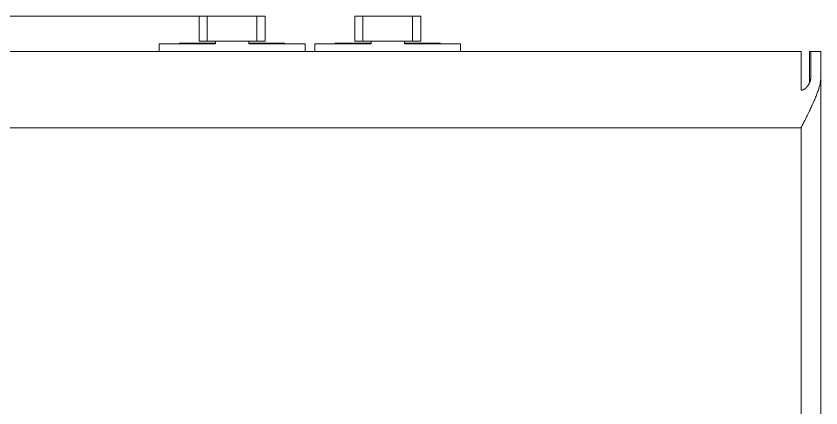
# Model space of a CAD drawing. Header units: metres. Extents: x 0.424 to 0.895, y -0.018 to 0.953.
# Drawn here: x 0.6585 to 0.78, y 0.6284 to 0.6875 of the extents above; entities that cross this region are included whole.
import ezdxf

# ---------------------------------------------------------------- set-up
doc = ezdxf.new("R2010")
doc.units = ezdxf.units.M
for name, color, linetype, lineweight in [('Bemaßung (ISO)', 7, 'Continuous', 25), ('Sichtbar (ISO)', 7, 'Continuous', 50), ('Sichtbar schmal (ISO)', 7, 'Continuous', 35)]:
    doc.layers.add(name, color=color, linetype=linetype, lineweight=lineweight)

# ---------------------------------------------------------------- blocks, each defined once
blk = doc.blocks.new('Gruppe-12')
at = {"layer": 'Bemaßung (ISO)', "lineweight": 9, "transparency": 33554687}
blk.add_line((0.04247, 0.21018), (-0.1292, 0.21018), dxfattribs=at)

msp = doc.modelspace()

# ---------------------------------------------------------------- linework, layer by layer
at = {"layer": 'Sichtbar (ISO)', "lineweight": 9}
for p, q in [((0.68735, 0.68752), (0.6861, 0.68752)), ((0.6861, 0.68752), (0.6861, 0.68372)), ((0.68735, 0.68752), (0.69485, 0.68752)), ((0.6961, 0.68752), (0.69485, 0.68752)), ((0.6961, 0.68752), (0.6961, 0.68372)), ((0.71085, 0.68752), (0.7096, 0.68752)), ((0.7096, 0.68752), (0.7096, 0.68372)), ((0.71085, 0.68752), (0.71835, 0.68752)), ((0.7196, 0.68752), (0.71835, 0.68752)), ((0.7196, 0.68752), (0.7196, 0.68372)), ((0.6886, 0.68332), (0.6801, 0.68332)), ((0.6801, 0.68218), (0.6801, 0.68332)), ((0.68317, 0.68342), (0.6886, 0.68342)), ((0.68317, 0.68332), (0.68317, 0.68342)), ((0.68735, 0.68372), (0.6861, 0.68372)), ((0.68735, 0.68372), (0.69485, 0.68372)), ((0.6886, 0.68372), (0.6886, 0.68332)), ((0.6936, 0.68372), (0.6936, 0.68332)), ((0.6936, 0.68342), (0.69902, 0.68342)), ((0.7021, 0.68332), (0.6936, 0.68332)), ((0.6961, 0.68372), (0.69485, 0.68372)), ((0.69902, 0.68332), (0.69902, 0.68342)), ((0.7021, 0.68218), (0.7021, 0.68332)), ((0.7121, 0.68332), (0.7036, 0.68332)), ((0.7036, 0.68218), (0.7036, 0.68332)), ((0.70667, 0.68342), (0.7121, 0.68342)), ((0.70667, 0.68332), (0.70667, 0.68342)), ((0.71085, 0.68372), (0.7096, 0.68372)), ((0.71085, 0.68372), (0.71835, 0.68372)), ((0.7121, 0.68372), (0.7121, 0.68332)), ((0.7171, 0.68372), (0.7171, 0.68332)), ((0.7171, 0.68342), (0.72252, 0.68342)), ((0.7256, 0.68332), (0.7171, 0.68332)), ((0.7196, 0.68372), (0.71835, 0.68372)), ((0.72252, 0.68332), (0.72252, 0.68342)), ((0.7256, 0.68218), (0.7256, 0.68332)), ((0.5436, 0.68218), (0.777, 0.68218)), ((0.777, 0.67636), (0.777, 0.68218)), ((0.7783, 0.67751), (0.7783, 0.68218)), ((0.7785, 0.68218), (0.7785, 0.67842)), ((0.78, 0.68218), (0.7785, 0.68218)), ((0.78, 0.67842), (0.78, 0.68218)), ((0.78, 0.67842), (0.78, 0.27138))]:
    msp.add_line(p, q, dxfattribs=at)
for points in [[(0.7783, 0.68218), (0.7784, 0.68218), (0.7785, 0.68218), (0.7785, 0.68218)], [(0.78, 0.67842), (0.78, 0.67827), (0.77998, 0.67797), (0.77985, 0.67705), (0.77923, 0.6753), (0.7784, 0.67345), (0.77745, 0.67156), (0.777, 0.67068)], [(0.777, 0.67636), (0.77707, 0.67636), (0.77722, 0.67638), (0.77735, 0.67643), (0.77748, 0.67649), (0.77766, 0.67661), (0.77787, 0.67681), (0.77808, 0.67708), (0.77829, 0.67746), (0.77843, 0.67786), (0.7785, 0.67825), (0.7785, 0.67842)]]:
    msp.add_open_spline(points, degree=2, dxfattribs=at)
at = {"layer": 'Sichtbar schmal (ISO)', "lineweight": 9}
for p, q in [((0.68735, 0.68752), (0.68735, 0.68372)), ((0.69485, 0.68752), (0.69485, 0.68372)), ((0.71085, 0.68752), (0.71085, 0.68372)), ((0.71835, 0.68752), (0.71835, 0.68372)), ((0.5436, 0.67068), (0.777, 0.67068)), ((0.777, 0.27138), (0.777, 0.67068))]:
    msp.add_line(p, q, dxfattribs=at)

# ---------------------------------------------------------------- block references
at = {"layer": 'Bemaßung (ISO)'}
msp.add_blockref('Gruppe-12', (0.64703, 0.47734), dxfattribs=at)

doc.saveas('drawing.dxf')
